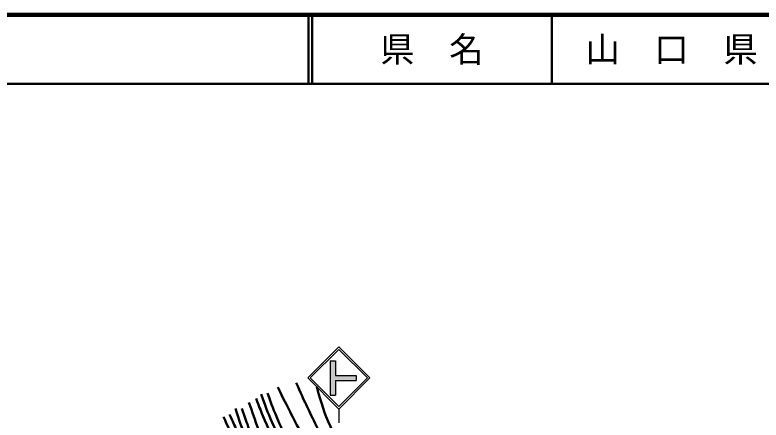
# Model space of a CAD drawing. Units: millimetres, scale not verified. Extents: x 40000 to 680000, y 20000 to 380000.
# Drawn here: x 255162 to 363360, y 321224 to 380000 of the extents above; entities that cross this region are included whole.
import ezdxf
from ezdxf.enums import TextEntityAlignment as Align

# ---------------------------------------------------------------- set-up
doc = ezdxf.new("R2010")
doc.units = ezdxf.units.MM
doc.header["$LTSCALE"] = 1000
for name, color, linetype, lineweight in [('S-STR-HTXT', 7, 'Continuous', 13), ('S-STR-STRC', 7, 'Continuous', 25), ('S-TTL', 2, 'Continuous', 140), ('S-TTL-LINE', 7, 'Continuous', 50)]:
    doc.layers.add(name, color=color, linetype=linetype, lineweight=lineweight)
doc.layers.add('S-TTL-TXT', color=7, linetype='Continuous')
doc.styles.add('ＭＳ ゴシック', font='')
doc.styles.get('ＭＳ ゴシック').set_extended_font_data('MS Gothic')

msp = doc.modelspace()

# ---------------------------------------------------------------- hatches: boundary and pattern name
at = {"layer": 'S-STR-STRC'}
msp.add_hatch(color=256, dxfattribs=at).paths.add_polyline_path([(300883, 329830), (301633, 329830), (301633, 327705), (304633, 327705), (304633, 326955), (301633, 326955), (301633, 324830), (300883, 324830)])

# ---------------------------------------------------------------- linework, layer by layer
at = {"layer": 'S-STR-HTXT'}
msp.add_arc((186014, 68568), 254927, 45.26591, 93.08953, dxfattribs=at)
at = {"layer": 'S-STR-STRC'}
for p, q in [((297633, 327330), (302133, 331830)), ((297987, 327330), (302133, 331477)), ((306633, 327330), (302133, 331830)), ((306279, 327330), (302133, 331477)), ((300883, 329830), (300883, 324830)), ((300883, 329830), (301633, 329830)), ((301633, 329830), (301633, 327705)), ((297633, 327330), (302133, 322830)), ((297987, 327330), (302133, 323184)), ((301633, 327705), (304633, 327705)), ((301633, 326955), (304633, 326955)), ((301633, 326955), (301633, 324830)), ((302133, 322830), (306633, 327330)), ((302133, 323184), (306279, 327330)), ((304633, 327705), (304633, 326955)), ((300883, 324830), (301633, 324830)), ((302133, 322830), (302133, 320830))]:
    msp.add_line(p, q, dxfattribs=at)
at = {"layer": 'S-TTL'}
msp.add_line((680000, 380000), (40000, 380000), dxfattribs=at)
msp.add_line((680000, 380000), (40000, 380000), dxfattribs=at)
at = {"layer": 'S-TTL-LINE'}
for p, q in [((297750, 380000), (297750, 370000)), ((297750, 380000), (297750, 370000)), ((298250, 380000), (298250, 370000)), ((298250, 380000), (298250, 370000)), ((333000, 380000), (333000, 370000)), ((333000, 380000), (333000, 370000)), ((40000, 370000), (680000, 370000)), ((40000, 370000), (680000, 370000))]:
    msp.add_line(p, q, dxfattribs=at)
for points, knots in [([(293267, 326002), (294921, 322702), (295336, 321812), (296786, 319192), (297474, 317950), (297838, 317242), (298579, 316031), (299327, 314809), (299603, 314409), (300599, 312968)], [0, 0, 0, 0, 1, 1, 1, 2, 2, 2, 3, 3, 3, 3]), ([(295940, 326642), (297225, 323787), (297563, 323017), (298702, 320741), (299677, 318792), (300113, 317631), (301297, 315802), (302032, 314666), (302311, 314258), (303307, 312981)], [0, 0, 0, 0, 1, 1, 1, 2, 2, 2, 3, 3, 3, 3]), ([(298930, 326033), (299717, 323319), (299941, 322447), (300920, 320280), (301745, 318454), (302316, 317478), (303348, 315760), (304008, 314661), (304238, 314290), (305106, 312990)], [0, 0, 0, 0, 1, 1, 1, 2, 2, 2, 3, 3, 3, 3]), ([(290889, 324960), (291685, 322710), (291913, 322024), (292778, 320235), (293533, 318676), (294071, 317862), (294929, 316357), (295692, 315019), (295943, 314593), (296917, 312950)], [0, 0, 0, 0, 1, 1, 1, 2, 2, 2, 3, 3, 3, 3]), ([(291801, 325123), (292449, 323269), (292641, 322729), (293300, 321245), (293984, 319705), (294341, 318815), (295255, 317400), (295988, 316264), (296463, 315663), (297373, 314663), (298004, 313968), (298242, 313727), (299068, 312960)], [0, 0, 0, 0, 1, 1, 1, 2, 2, 2, 3, 3, 3, 4, 4, 4, 4]), ([(289096, 323787), (289983, 321181), (290219, 320464), (291051, 318377), (291780, 316550), (292174, 315517), (293039, 313750), (293506, 312797), (293664, 312474), (294283, 311335)], [0, 0, 0, 0, 1, 1, 1, 2, 2, 2, 3, 3, 3, 3]), ([(294922, 312940), (294155, 314866), (293951, 315367), (293300, 316911), (292479, 318859), (291914, 319906), (291117, 321864), (290725, 322827), (290595, 323142), (290139, 324341)], [0, 0, 0, 0, 1, 1, 1, 2, 2, 2, 3, 3, 3, 3]), ([(287141, 322907), (287772, 321002), (287938, 320491), (288510, 318964), (289029, 317578), (289339, 316809), (289911, 315445), (290389, 314304), (290661, 313667), (291182, 312545), (291698, 311431), (291881, 311071), (292564, 309722)], [0, 0, 0, 0, 1, 1, 1, 2, 2, 2, 3, 3, 3, 4, 4, 4, 4]), ([(293221, 310339), (292333, 312068), (292077, 312549), (291442, 314011), (290892, 315279), (290642, 316014), (290139, 317302), (289687, 318458), (289429, 319103), (288999, 320267), (288619, 321294), (288501, 321626), (288054, 322907)], [0, 0, 0, 0, 1, 1, 1, 2, 2, 2, 3, 3, 3, 4, 4, 4, 4]), ([(285414, 321701), (286050, 320256), (286208, 319894), (286718, 318736), (287227, 317578), (287544, 316943), (288021, 315771), (288610, 314323), (288846, 313476), (289422, 312023), (290010, 310540), (290219, 310060), (291004, 308257)], [0, 0, 0, 0, 1, 1, 1, 2, 2, 2, 3, 3, 3, 4, 4, 4, 4]), ([(291745, 308953), (290887, 310627), (290646, 311114), (290041, 312545), (289356, 314165), (289140, 315138), (288510, 316781), (288072, 317922), (287817, 318557), (287337, 319681), (286942, 320603), (286809, 320901), (286294, 322027)], [0, 0, 0, 0, 1, 1, 1, 2, 2, 2, 3, 3, 3, 4, 4, 4, 4])]:
    msp.add_open_spline(points, degree=3, knots=knots, dxfattribs=at)

# ---------------------------------------------------------------- texts
at = {"layer": 'S-TTL-TXT', "style": 'ＭＳ ゴシック'}
for s, p in [('県\u3000名', (315625, 375000)), ('県\u3000名', (315625, 375000)), ('山\u3000口\u3000県', (350375, 375000)), ('山\u3000口\u3000県', (350375, 375000))]:
    msp.add_text(s, height=3666, dxfattribs=at).set_placement(p, align=Align.MIDDLE_CENTER)

doc.saveas('drawing.dxf')
